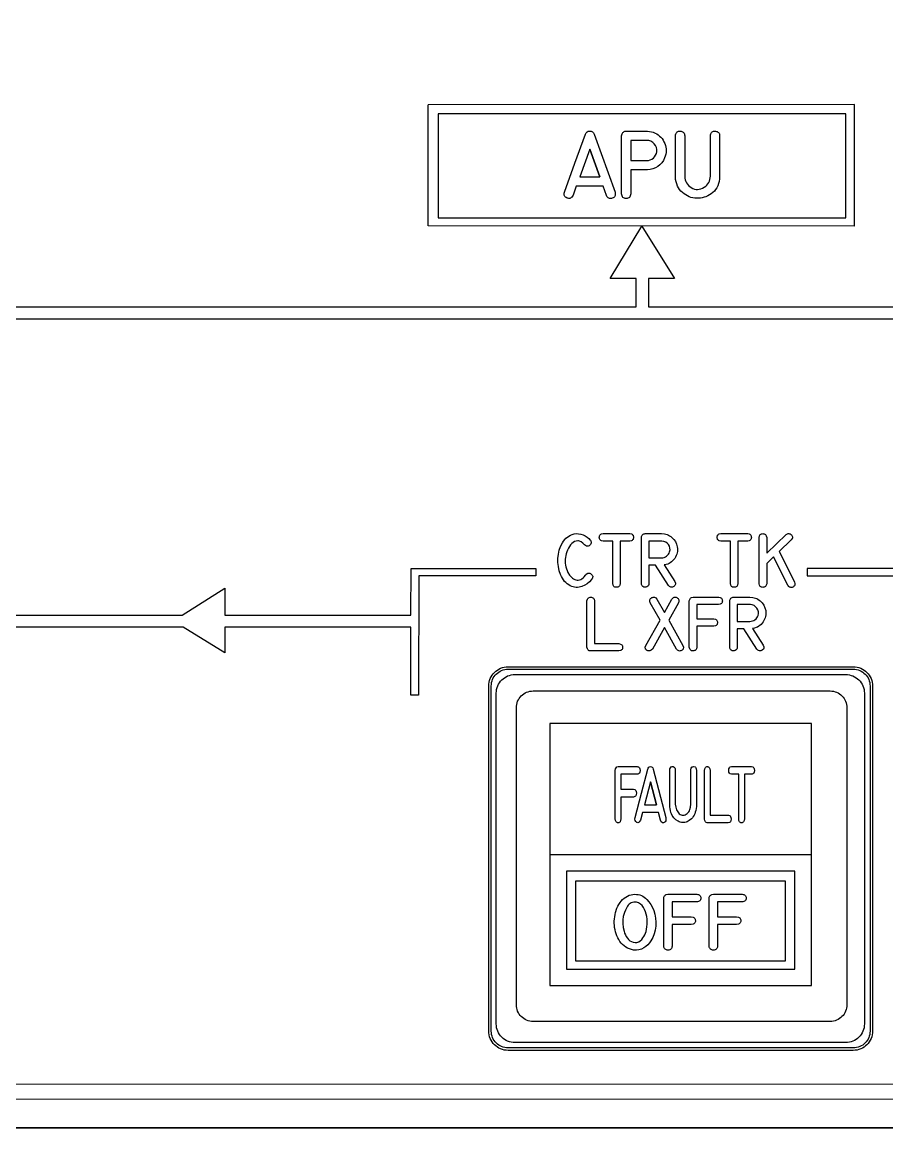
# Model space of a CAD drawing. Extents: x 361 to 684, y 82 to 686.
# Drawn here: x 451.6 to 504.4, y 438.9 to 506.5 of the extents above; entities that cross this region are included whole.
import ezdxf

# ---------------------------------------------------------------- set-up
doc = ezdxf.new("R2010")
doc.units = 0
for name, color, linetype in [('_BACKPANEL', 5, 'CONTINUOUS'), ('_ENGRAVING', 105, 'CONTINUOUS'), ('_LABELS', 30, 'CONTINUOUS'), ('_TOPLAYER', 1, 'CONTINUOUS')]:
    doc.layers.add(name, color=color, linetype=linetype)

msp = doc.modelspace()

# ---------------------------------------------------------------- linework, layer by layer
at = {"layer": '_BACKPANEL'}
for points in [[(683.84, 572.225), (683.84, 567.463), (683.84, 557.938), (683.84, 548.413), (683.84, 448.4), (683.84, 438.875), (361.5, 438.875), (361.5, 448.4), (361.5, 548.413), (361.5, 557.938), (361.5, 567.463), (361.5, 572.225)], [(481.293, 466.914), (502.388, 466.914), (502.494, 466.909), (502.596, 466.893), (502.694, 466.868), (502.789, 466.833), (502.879, 466.79), (502.963, 466.739), (503.042, 466.68), (503.115, 466.614), (503.181, 466.541), (503.241, 466.462), (503.292, 466.377), (503.335, 466.287), (503.369, 466.193), (503.395, 466.094), (503.41, 465.992), (503.415, 465.886), (503.415, 444.791), (503.41, 444.686), (503.395, 444.584), (503.369, 444.485), (503.335, 444.391), (503.292, 444.301), (503.241, 444.216), (503.181, 444.137), (503.115, 444.064), (503.042, 443.998), (502.963, 443.939), (502.879, 443.888), (502.789, 443.844), (502.694, 443.81), (502.596, 443.785), (502.494, 443.769), (502.388, 443.764), (481.293, 443.764), (481.187, 443.769), (481.085, 443.785), (480.987, 443.81), (480.892, 443.844), (480.802, 443.888), (480.718, 443.939), (480.639, 443.998), (480.566, 444.064), (480.499, 444.137), (480.44, 444.216), (480.389, 444.301), (480.346, 444.391), (480.312, 444.485), (480.286, 444.584), (480.271, 444.686), (480.265, 444.791), (480.265, 465.886), (480.271, 465.992), (480.286, 466.094), (480.312, 466.193), (480.346, 466.287), (480.389, 466.377), (480.44, 466.462), (480.499, 466.541), (480.566, 466.614), (480.639, 466.68), (480.718, 466.739), (480.802, 466.79), (480.892, 466.833), (480.987, 466.868), (481.085, 466.893), (481.187, 466.909)]]:
    msp.add_lwpolyline(points, close=True, dxfattribs=at)
at = {"layer": '_ENGRAVING'}
for points in [[(502.463, 494.001), (502.463, 501.423), (476.415, 501.421)], [(502.463, 494.001), (476.415, 494.008), (476.415, 501.421)], [(423.994, 489.055), (489.116, 489.055), (489.116, 490.789), (487.522, 490.789), (489.468, 493.988), (491.472, 490.789), (489.865, 490.789), (489.865, 489.055), (510.137, 489.055)], [(510.137, 488.305), (423.994, 488.305)], [(451.21, 470.223), (461.374, 470.223), (463.992, 471.863), (463.992, 470.223), (475.359, 470.223), (475.362, 473.069), (475.362, 473.07), (482.987, 473.07), (482.987, 472.622), (475.844, 472.622), (475.833, 472.622), (475.825, 465.329), (475.353, 465.329), (475.357, 469.473), (463.992, 469.473), (463.992, 467.913), (461.427, 469.473), (451.21, 469.473)], [(677.57, 441.546), (367.111, 441.532), (367.02, 441.522), (366.936, 441.496), (366.86, 441.454), (366.794, 441.399), (366.739, 441.332), (366.698, 441.256), (366.672, 441.171), (366.663, 441.08), (366.672, 440.99), (366.699, 440.905), (366.74, 440.829), (366.795, 440.762), (366.862, 440.708), (366.938, 440.666), (367.022, 440.64), (367.113, 440.631), (677.57, 440.646)]]:
    msp.add_lwpolyline(points, dxfattribs=at)
for points in [[(477.03, 494.508), (501.941, 494.508), (501.941, 500.858), (477.03, 500.858)], [(484.734, 496.073), (485.376, 497.846), (486.021, 499.619), (486.062, 499.699), (486.119, 499.757), (486.193, 499.792), (486.283, 499.804), (486.373, 499.793), (486.447, 499.759), (486.506, 499.701), (486.548, 499.619), (487.832, 496.063), (487.843, 495.995), (487.844, 495.933), (487.836, 495.878), (487.819, 495.829), (487.793, 495.787), (487.758, 495.75), (487.713, 495.72), (487.66, 495.697), (487.603, 495.681), (487.55, 495.676), (487.5, 495.682), (487.454, 495.698), (487.411, 495.724), (487.371, 495.761), (487.334, 495.808), (487.301, 495.866), (487.095, 496.441), (485.462, 496.441), (485.261, 495.88), (485.227, 495.822), (485.19, 495.774), (485.15, 495.737), (485.106, 495.711), (485.059, 495.696), (485.008, 495.691), (484.954, 495.697), (484.896, 495.714), (484.842, 495.738), (484.798, 495.769), (484.763, 495.805), (484.738, 495.847), (484.722, 495.895), (484.716, 495.948), (484.72, 496.008)], [(489.768, 499.804), (489.806, 499.804), (489.932, 499.79), (490.053, 499.766), (490.168, 499.732), (490.279, 499.687), (490.379, 499.635), (490.471, 499.574), (490.556, 499.506), (490.633, 499.429), (490.703, 499.345), (490.765, 499.253), (490.819, 499.153), (490.866, 499.046), (490.904, 498.934), (490.931, 498.824), (490.946, 498.714), (490.951, 498.605), (490.945, 498.496), (490.929, 498.388), (490.901, 498.281), (490.862, 498.175), (490.783, 498.016), (490.686, 497.875), (490.572, 497.753), (490.441, 497.649), (490.297, 497.564), (490.143, 497.501), (489.98, 497.458), (489.806, 497.436), (489.768, 497.434), (488.794, 497.434), (488.794, 495.968), (488.782, 495.902), (488.763, 495.844), (488.737, 495.795), (488.705, 495.755), (488.666, 495.724), (488.621, 495.702), (488.568, 495.689), (488.51, 495.684), (488.451, 495.689), (488.399, 495.702), (488.353, 495.724), (488.315, 495.755), (488.283, 495.795), (488.257, 495.844), (488.239, 495.902), (488.227, 495.968), (488.227, 499.522), (488.238, 499.581), (488.255, 499.634), (488.278, 499.679), (488.308, 499.717), (488.344, 499.749), (488.387, 499.774), (488.436, 499.793), (488.492, 499.804), (488.51, 499.804)], [(494.221, 497.042), (494.221, 497.002), (494.213, 496.881), (494.187, 496.732), (494.15, 496.594), (494.103, 496.465), (494.045, 496.347), (493.977, 496.238), (493.898, 496.14), (493.809, 496.051), (493.71, 495.973), (493.604, 495.905), (493.497, 495.846), (493.388, 495.797), (493.277, 495.758), (493.164, 495.729), (493.05, 495.709), (492.934, 495.7), (492.816, 495.7), (492.699, 495.709), (492.584, 495.728), (492.471, 495.757), (492.361, 495.796), (492.254, 495.844), (492.149, 495.902), (492.047, 495.969), (491.947, 496.047), (491.855, 496.133), (491.773, 496.229), (491.703, 496.335), (491.643, 496.449), (491.596, 496.573), (491.559, 496.707), (491.534, 496.85), (491.519, 497.002), (491.519, 497.042), (491.519, 499.522), (491.525, 499.58), (491.542, 499.631), (491.568, 499.68), (491.598, 499.721), (491.632, 499.753), (491.67, 499.778), (491.711, 499.795), (491.757, 499.804), (491.807, 499.805), (491.861, 499.798), (491.914, 499.784), (491.959, 499.764), (491.997, 499.738), (492.029, 499.707), (492.053, 499.67), (492.071, 499.626), (492.081, 499.577), (492.085, 499.522), (492.085, 497.042), (492.098, 496.93), (492.121, 496.825), (492.156, 496.728), (492.201, 496.638), (492.257, 496.555), (492.324, 496.48), (492.402, 496.411), (492.49, 496.35), (492.585, 496.3), (492.681, 496.266), (492.778, 496.246), (492.876, 496.241), (492.975, 496.251), (493.076, 496.276), (493.178, 496.316), (493.281, 496.37), (493.368, 496.43), (493.443, 496.497), (493.505, 496.573), (493.555, 496.656), (493.594, 496.746), (493.624, 496.84), (493.645, 496.939), (493.658, 497.042), (493.658, 499.522), (493.662, 499.577), (493.677, 499.634), (493.698, 499.683), (493.726, 499.724), (493.76, 499.756), (493.802, 499.78), (493.849, 499.795), (493.903, 499.802), (493.964, 499.8), (494.024, 499.79), (494.077, 499.774), (494.121, 499.75), (494.157, 499.719), (494.185, 499.68), (494.205, 499.635), (494.217, 499.582), (494.221, 499.522)], [(489.768, 499.237), (488.794, 499.237), (488.794, 498.004), (489.768, 498.004), (489.879, 498.013), (489.983, 498.042), (490.081, 498.09), (490.172, 498.157), (490.25, 498.238), (490.311, 498.329), (490.353, 498.429), (490.377, 498.539), (490.381, 498.673), (490.358, 498.8), (490.307, 498.917), (490.229, 499.027), (490.131, 499.119), (490.022, 499.184), (489.901, 499.224)], [(486.89, 497.006), (486.281, 498.696), (485.668, 497.006)], [(486.281, 498.696), (486.89, 497.006)], [(486.417, 472.432), (486.402, 472.411), (486.394, 472.4), (486.388, 472.391), (486.268, 472.253), (486.131, 472.137), (485.977, 472.042), (485.806, 471.969), (485.716, 471.942), (485.627, 471.924), (485.538, 471.916), (485.449, 471.917), (485.36, 471.927), (485.272, 471.947), (485.184, 471.976), (485.097, 472.014), (484.999, 472.069), (484.907, 472.132), (484.823, 472.203), (484.745, 472.284), (484.674, 472.373), (484.609, 472.471), (484.552, 472.578), (484.501, 472.693), (484.419, 472.935), (484.365, 473.181), (484.338, 473.433), (484.338, 473.689), (484.365, 473.942), (484.42, 474.184), (484.502, 474.416), (484.613, 474.637), (484.678, 474.74), (484.751, 474.833), (484.83, 474.916), (484.917, 474.989), (485.01, 475.052), (485.111, 475.104), (485.219, 475.146), (485.333, 475.179), (485.469, 475.199), (485.604, 475.197), (485.74, 475.173), (485.875, 475.127), (486.004, 475.064), (486.121, 474.989), (486.226, 474.903), (486.318, 474.806), (486.326, 474.794), (486.356, 474.745), (486.371, 474.694), (486.371, 474.64), (486.357, 474.584), (486.331, 474.532), (486.295, 474.491), (486.25, 474.46), (486.197, 474.44), (486.136, 474.433), (486.077, 474.443), (486.021, 474.47), (485.967, 474.514), (485.86, 474.623), (485.754, 474.699), (485.651, 474.743), (485.6, 474.753), (485.55, 474.754), (485.452, 474.741), (485.36, 474.709), (485.273, 474.659), (485.191, 474.591), (485.115, 474.509), (485.046, 474.416), (484.983, 474.312), (484.927, 474.197), (484.88, 474.079), (484.842, 473.964), (484.815, 473.854), (484.798, 473.747), (484.787, 473.63), (484.785, 473.513), (484.79, 473.395), (484.803, 473.277), (484.826, 473.161), (484.857, 473.048), (484.899, 472.938), (484.95, 472.833), (485.053, 472.667), (485.11, 472.597), (485.169, 472.536), (485.232, 472.483), (485.298, 472.438), (485.367, 472.403), (485.439, 472.375), (485.513, 472.36), (485.586, 472.358), (485.658, 472.371), (485.731, 472.399), (485.803, 472.441), (485.874, 472.498), (485.945, 472.569), (486.016, 472.655), (486.046, 472.696), (486.123, 472.761), (486.163, 472.779), (486.203, 472.788), (486.243, 472.788), (486.284, 472.778), (486.325, 472.759), (486.367, 472.731), (486.434, 472.663), (486.454, 472.627), (486.464, 472.59), (486.466, 472.552), (486.459, 472.513), (486.442, 472.473)], [(487.688, 472.144), (487.688, 474.748), (487.094, 474.748), (486.995, 474.769), (486.957, 474.788), (486.925, 474.813), (486.9, 474.844), (486.883, 474.881), (486.872, 474.924), (486.869, 474.973), (486.873, 475.022), (486.883, 475.065), (486.901, 475.102), (486.926, 475.133), (486.957, 475.159), (486.996, 475.178), (487.094, 475.2), (488.736, 475.2), (488.834, 475.179), (488.872, 475.159), (488.904, 475.134), (488.928, 475.103), (488.946, 475.065), (488.956, 475.022), (488.96, 474.973), (488.957, 474.924), (488.946, 474.881), (488.929, 474.843), (488.905, 474.812), (488.873, 474.787), (488.834, 474.768), (488.736, 474.748), (488.144, 474.748), (488.144, 472.144), (488.115, 472.045), (488.093, 472.006), (488.066, 471.974), (488.034, 471.95), (487.996, 471.932), (487.953, 471.922), (487.906, 471.92), (487.858, 471.924), (487.816, 471.935), (487.781, 471.953), (487.75, 471.977), (487.726, 472.009), (487.708, 472.047)], [(491.486, 472.267), (491.521, 472.18), (491.526, 472.14), (491.523, 472.101), (491.511, 472.064), (491.492, 472.028), (491.427, 471.963), (491.387, 471.94), (491.344, 471.926), (491.298, 471.922), (491.249, 471.926), (491.202, 471.939), (491.161, 471.96), (491.128, 471.989), (491.101, 472.025), (490.303, 473.273), (489.899, 473.273), (489.899, 472.145), (489.891, 472.081), (489.867, 472.026), (489.827, 471.98), (489.771, 471.944), (489.708, 471.923), (489.647, 471.919), (489.589, 471.934), (489.532, 471.968), (489.493, 472.003), (489.465, 472.045), (489.448, 472.092), (489.443, 472.145), (489.443, 474.975), (489.447, 475.02), (489.459, 475.061), (489.48, 475.099), (489.508, 475.134), (489.543, 475.163), (489.581, 475.183), (489.623, 475.195), (489.669, 475.2), (490.674, 475.2), (490.849, 475.185), (490.932, 475.167), (491.012, 475.143), (491.089, 475.11), (491.163, 475.071), (491.235, 475.025), (491.303, 474.971), (491.424, 474.85), (491.519, 474.713), (491.589, 474.56), (491.634, 474.392), (491.647, 474.299), (491.65, 474.207), (491.644, 474.117), (491.628, 474.028), (491.603, 473.941), (491.569, 473.855), (491.526, 473.771), (491.474, 473.689), (491.414, 473.611), (491.35, 473.541), (491.281, 473.479), (491.207, 473.425), (491.129, 473.38), (491.046, 473.342), (490.958, 473.312), (490.866, 473.291), (490.835, 473.286)], [(494.887, 472.144), (494.887, 474.748), (494.293, 474.748), (494.194, 474.769), (494.155, 474.788), (494.123, 474.813), (494.099, 474.844), (494.081, 474.881), (494.071, 474.924), (494.067, 474.973), (494.071, 475.022), (494.082, 475.065), (494.1, 475.102), (494.124, 475.133), (494.156, 475.159), (494.195, 475.178), (494.293, 475.2), (495.935, 475.2), (496.032, 475.179), (496.071, 475.159), (496.102, 475.134), (496.127, 475.103), (496.144, 475.065), (496.155, 475.022), (496.159, 474.973), (496.155, 474.924), (496.145, 474.881), (496.128, 474.843), (496.103, 474.812), (496.072, 474.787), (496.033, 474.768), (495.935, 474.748), (495.343, 474.748), (495.343, 472.144), (495.314, 472.045), (495.292, 472.006), (495.265, 471.974), (495.232, 471.95), (495.195, 471.932), (495.152, 471.922), (495.104, 471.92), (495.057, 471.924), (495.015, 471.935), (494.979, 471.953), (494.949, 471.977), (494.925, 472.009), (494.906, 472.047)], [(498.285, 475.139), (498.374, 475.188), (498.417, 475.199), (498.459, 475.201), (498.499, 475.195), (498.538, 475.18), (498.575, 475.156), (498.612, 475.124), (498.643, 475.086), (498.664, 475.048), (498.677, 475.01), (498.681, 474.972), (498.675, 474.932), (498.66, 474.893), (498.603, 474.812), (497.855, 474.099), (498.804, 472.245), (498.822, 472.141), (498.82, 472.095), (498.81, 472.054), (498.792, 472.018), (498.766, 471.985), (498.732, 471.958), (498.691, 471.934), (498.647, 471.917), (498.604, 471.909), (498.564, 471.909), (498.527, 471.918), (498.491, 471.936), (498.457, 471.963), (498.396, 472.041), (497.51, 473.773), (497.098, 473.379), (497.098, 472.141), (497.069, 472.042), (497.048, 472.003), (497.02, 471.972), (496.988, 471.948), (496.951, 471.93), (496.908, 471.92), (496.86, 471.917), (496.812, 471.921), (496.77, 471.932), (496.734, 471.95), (496.704, 471.974), (496.68, 472.006), (496.661, 472.044), (496.642, 472.141), (496.642, 474.972), (496.661, 475.07), (496.68, 475.108), (496.704, 475.14), (496.734, 475.165), (496.77, 475.183), (496.812, 475.194), (496.86, 475.199), (496.908, 475.196), (496.951, 475.186), (496.988, 475.169), (497.02, 475.144), (497.048, 475.112), (497.069, 475.073), (497.098, 474.972), (497.098, 474.006)], [(490.674, 473.723), (490.755, 473.729), (490.832, 473.748), (490.907, 473.779), (490.979, 473.822), (491.043, 473.876), (491.096, 473.937), (491.137, 474.005), (491.167, 474.082), (491.191, 474.202), (491.188, 474.317), (491.156, 474.425), (491.097, 474.528), (491.018, 474.616), (490.924, 474.682), (490.817, 474.726), (490.696, 474.748), (489.899, 474.748), (489.899, 473.723)], [(499.576, 472.615), (544.34, 472.615), (544.34, 473.063), (499.576, 473.063)], [(486.341, 468.028), (486.252, 468.046), (486.215, 468.065), (486.184, 468.09), (486.158, 468.121), (486.137, 468.158), (486.111, 468.251), (486.111, 471.087), (486.139, 471.188), (486.16, 471.227), (486.187, 471.259), (486.219, 471.284), (486.257, 471.301), (486.3, 471.311), (486.347, 471.314), (486.395, 471.309), (486.437, 471.298), (486.473, 471.28), (486.504, 471.255), (486.528, 471.223), (486.547, 471.185), (486.568, 471.087), (486.568, 468.475), (488.063, 468.477), (488.164, 468.453), (488.203, 468.432), (488.235, 468.406), (488.26, 468.375), (488.277, 468.338), (488.288, 468.295), (488.291, 468.247), (488.287, 468.198), (488.276, 468.156), (488.257, 468.12), (488.232, 468.09), (488.2, 468.065), (488.161, 468.047), (488.062, 468.028)], [(489.707, 468.366), (490.583, 469.919), (489.986, 470.979), (489.959, 471.077), (489.958, 471.121), (489.965, 471.161), (489.98, 471.198), (490.004, 471.231), (490.035, 471.26), (490.075, 471.286), (490.118, 471.306), (490.16, 471.317), (490.201, 471.32), (490.24, 471.313), (490.278, 471.298), (490.315, 471.274), (490.386, 471.199), (490.843, 470.382), (491.303, 471.199), (491.373, 471.274), (491.41, 471.298), (491.448, 471.313), (491.487, 471.32), (491.528, 471.318), (491.569, 471.307), (491.612, 471.287), (491.652, 471.261), (491.683, 471.232), (491.706, 471.199), (491.722, 471.162), (491.729, 471.121), (491.728, 471.077), (491.703, 470.978), (491.107, 469.919), (491.982, 468.366), (492.009, 468.267), (492.01, 468.223), (492.003, 468.183), (491.987, 468.146), (491.963, 468.113), (491.931, 468.083), (491.891, 468.057), (491.847, 468.037), (491.805, 468.027), (491.764, 468.025), (491.725, 468.031), (491.688, 468.047), (491.652, 468.072), (491.585, 468.148), (490.843, 469.457), (490.109, 468.148), (490.036, 468.074), (489.998, 468.05), (489.96, 468.034), (489.92, 468.028), (489.879, 468.03), (489.837, 468.04), (489.794, 468.06), (489.754, 468.085), (489.723, 468.114), (489.7, 468.147), (489.685, 468.184), (489.678, 468.224), (489.68, 468.268)], [(492.366, 468.257), (492.366, 471.087), (492.391, 471.18), (492.412, 471.218), (492.438, 471.25), (492.469, 471.275), (492.506, 471.294), (492.596, 471.315), (494.164, 471.315), (494.262, 471.294), (494.301, 471.274), (494.333, 471.249), (494.357, 471.218), (494.375, 471.18), (494.385, 471.137), (494.389, 471.088), (494.385, 471.038), (494.375, 470.995), (494.357, 470.958), (494.332, 470.927), (494.3, 470.902), (494.26, 470.883), (494.161, 470.864), (492.821, 470.864), (492.821, 469.986), (493.866, 469.986), (493.964, 469.967), (494.002, 469.948), (494.034, 469.924), (494.059, 469.894), (494.077, 469.858), (494.088, 469.817), (494.092, 469.77), (494.09, 469.722), (494.08, 469.68), (494.062, 469.643), (494.037, 469.611), (494.005, 469.584), (493.966, 469.563), (493.866, 469.535), (492.821, 469.535), (492.821, 468.257), (492.801, 468.16), (492.782, 468.122), (492.758, 468.09), (492.727, 468.065), (492.691, 468.048), (492.649, 468.037), (492.601, 468.032), (492.553, 468.035), (492.51, 468.045), (492.473, 468.062), (492.441, 468.087), (492.414, 468.119), (492.392, 468.158)], [(496.889, 468.377), (496.924, 468.29), (496.929, 468.249), (496.926, 468.21), (496.915, 468.173), (496.895, 468.138), (496.83, 468.073), (496.79, 468.05), (496.747, 468.036), (496.701, 468.031), (496.651, 468.036), (496.604, 468.048), (496.564, 468.069), (496.53, 468.098), (496.503, 468.135), (495.704, 469.385), (495.299, 469.385), (495.299, 468.255), (495.291, 468.19), (495.267, 468.135), (495.227, 468.09), (495.171, 468.054), (495.108, 468.032), (495.047, 468.029), (494.989, 468.044), (494.932, 468.077), (494.893, 468.113), (494.865, 468.155), (494.848, 468.202), (494.843, 468.255), (494.843, 471.09), (494.847, 471.135), (494.859, 471.176), (494.879, 471.214), (494.908, 471.249), (494.943, 471.278), (494.981, 471.298), (495.023, 471.31), (495.069, 471.315), (496.075, 471.315), (496.251, 471.3), (496.334, 471.282), (496.414, 471.257), (496.492, 471.225), (496.566, 471.186), (496.637, 471.139), (496.706, 471.086), (496.827, 470.964), (496.922, 470.827), (496.993, 470.674), (497.038, 470.506), (497.05, 470.413), (497.053, 470.321), (497.047, 470.23), (497.031, 470.141), (497.007, 470.054), (496.973, 469.968), (496.929, 469.884), (496.877, 469.801), (496.817, 469.723), (496.753, 469.653), (496.684, 469.591), (496.61, 469.537), (496.531, 469.491), (496.448, 469.454), (496.361, 469.424), (496.268, 469.402), (496.237, 469.398)], [(496.075, 469.835), (496.156, 469.842), (496.234, 469.86), (496.309, 469.891), (496.381, 469.935), (496.445, 469.988), (496.498, 470.05), (496.54, 470.118), (496.57, 470.195), (496.594, 470.315), (496.59, 470.43), (496.559, 470.539), (496.5, 470.642), (496.42, 470.73), (496.327, 470.797), (496.219, 470.841), (496.098, 470.862), (495.299, 470.862), (495.299, 469.835)], [(481.303, 467.067), (502.378, 467.067), (502.5, 467.061), (502.619, 467.043), (502.733, 467.014), (502.843, 466.974), (502.947, 466.924), (503.045, 466.864), (503.136, 466.796), (503.221, 466.719), (503.298, 466.635), (503.366, 466.543), (503.426, 466.445), (503.476, 466.341), (503.515, 466.231), (503.545, 466.117), (503.563, 465.999), (503.569, 465.877), (503.569, 444.801), (503.563, 444.679), (503.545, 444.561), (503.515, 444.446), (503.476, 444.337), (503.426, 444.233), (503.366, 444.135), (503.298, 444.043), (503.221, 443.959), (503.136, 443.882), (503.045, 443.813), (502.947, 443.754), (502.843, 443.704), (502.733, 443.664), (502.619, 443.635), (502.5, 443.617), (502.378, 443.611), (481.303, 443.611), (481.181, 443.617), (481.062, 443.635), (480.948, 443.664), (480.838, 443.704), (480.734, 443.754), (480.636, 443.813), (480.545, 443.882), (480.46, 443.959), (480.383, 444.043), (480.315, 444.135), (480.255, 444.233), (480.205, 444.337), (480.166, 444.446), (480.136, 444.561), (480.118, 444.679), (480.112, 444.801), (480.112, 465.877), (480.118, 465.999), (480.136, 466.117), (480.166, 466.231), (480.205, 466.341), (480.255, 466.445), (480.315, 466.543), (480.383, 466.635), (480.46, 466.719), (480.545, 466.796), (480.636, 466.864), (480.734, 466.924), (480.838, 466.974), (480.948, 467.014), (481.062, 467.043), (481.181, 467.061)], [(481.711, 466.589), (501.927, 466.589), (502.044, 466.583), (502.157, 466.566), (502.267, 466.538), (502.372, 466.499), (502.472, 466.451), (502.566, 466.394), (502.654, 466.329), (502.735, 466.255), (502.809, 466.174), (502.874, 466.086), (502.931, 465.992), (502.979, 465.892), (503.018, 465.787), (503.046, 465.678), (503.063, 465.564), (503.069, 465.447), (503.069, 445.231), (503.063, 445.114), (503.046, 445), (503.018, 444.891), (502.979, 444.786), (502.931, 444.686), (502.874, 444.591), (502.809, 444.504), (502.735, 444.423), (502.654, 444.349), (502.566, 444.283), (502.472, 444.226), (502.372, 444.178), (502.267, 444.14), (502.157, 444.112), (502.044, 444.095), (501.927, 444.089), (481.711, 444.089), (481.594, 444.095), (481.48, 444.112), (481.37, 444.14), (481.265, 444.178), (481.166, 444.226), (481.071, 444.283), (480.984, 444.349), (480.903, 444.423), (480.829, 444.504), (480.763, 444.591), (480.706, 444.686), (480.658, 444.786), (480.62, 444.891), (480.592, 445), (480.575, 445.114), (480.569, 445.231), (480.569, 465.447), (480.575, 465.564), (480.592, 465.678), (480.62, 465.787), (480.658, 465.892), (480.706, 465.992), (480.763, 466.086), (480.829, 466.174), (480.903, 466.255), (480.984, 466.329), (481.071, 466.394), (481.166, 466.451), (481.265, 466.499), (481.37, 466.538), (481.48, 466.566), (481.594, 466.583)]]:
    msp.add_lwpolyline(points, close=True, dxfattribs=at)
at = {"layer": '_LABELS'}
for points in [[(499.844, 447.588), (499.844, 463.59), (483.844, 463.59), (483.844, 447.588)], [(487.844, 457.763), (487.844, 460.723), (487.863, 460.821), (487.898, 460.893), (487.949, 460.94), (488.016, 460.961), (489.19, 460.961), (489.229, 460.953), (489.264, 460.939), (489.292, 460.919), (489.316, 460.892), (489.348, 460.82), (489.358, 460.723), (489.348, 460.627), (489.316, 460.555), (489.292, 460.529), (489.262, 460.51), (489.227, 460.496), (489.187, 460.489), (488.185, 460.489), (488.185, 459.571), (488.967, 459.571), (489.04, 459.551), (489.069, 459.532), (489.093, 459.506), (489.125, 459.438), (489.136, 459.345), (489.127, 459.251), (489.095, 459.179), (489.071, 459.151), (489.042, 459.128), (488.967, 459.1), (488.185, 459.1), (488.185, 457.763), (488.17, 457.661), (488.138, 457.588), (488.115, 457.562), (488.088, 457.544), (488.056, 457.532), (488.02, 457.528), (487.984, 457.531), (487.952, 457.541), (487.924, 457.559), (487.9, 457.585), (487.864, 457.659)], [(489.057, 457.848), (489.446, 459.327), (489.836, 460.807), (489.861, 460.873), (489.896, 460.921), (489.94, 460.951), (489.995, 460.961), (490.049, 460.952), (490.094, 460.923), (490.129, 460.875), (490.155, 460.807), (490.932, 457.84), (490.939, 457.732), (490.924, 457.645), (490.887, 457.579), (490.86, 457.554), (490.828, 457.534), (490.793, 457.522), (490.761, 457.517), (490.731, 457.522), (490.703, 457.535), (490.653, 457.588), (490.611, 457.675), (490.486, 458.155), (489.498, 458.155), (489.376, 457.687), (489.333, 457.599), (489.309, 457.568), (489.282, 457.547), (489.254, 457.534), (489.223, 457.53), (489.19, 457.535), (489.156, 457.549), (489.096, 457.595), (489.06, 457.66), (489.047, 457.744)], [(492.805, 458.657), (492.805, 458.623), (492.8, 458.523), (492.784, 458.399), (492.762, 458.283), (492.733, 458.175), (492.699, 458.077), (492.657, 457.986), (492.61, 457.904), (492.556, 457.83), (492.496, 457.765), (492.367, 457.659), (492.301, 457.619), (492.234, 457.586), (492.166, 457.561), (492.097, 457.545), (492.026, 457.537), (491.955, 457.537), (491.884, 457.545), (491.814, 457.561), (491.746, 457.585), (491.68, 457.617), (491.552, 457.706), (491.429, 457.826), (491.373, 457.899), (491.324, 457.979), (491.281, 458.067), (491.246, 458.162), (491.217, 458.266), (491.195, 458.377), (491.179, 458.496), (491.171, 458.623), (491.171, 458.657), (491.171, 460.726), (491.184, 460.817), (491.218, 460.891), (491.261, 460.94), (491.315, 460.961), (491.377, 460.956), (491.436, 460.928), (491.479, 460.88), (491.504, 460.813), (491.513, 460.726), (491.513, 458.657), (491.535, 458.476), (491.556, 458.395), (491.583, 458.32), (491.617, 458.251), (491.657, 458.188), (491.704, 458.131), (491.758, 458.08), (491.815, 458.038), (491.873, 458.009), (491.932, 457.992), (491.991, 457.988), (492.051, 457.997), (492.112, 458.017), (492.174, 458.051), (492.236, 458.097), (492.289, 458.146), (492.334, 458.202), (492.372, 458.265), (492.402, 458.335), (492.444, 458.488), (492.464, 458.657), (492.464, 460.726), (492.467, 460.771), (492.489, 460.86), (492.526, 460.921), (492.551, 460.941), (492.58, 460.953), (492.65, 460.958), (492.718, 460.936), (492.744, 460.916), (492.766, 460.89), (492.795, 460.82), (492.805, 460.726)], [(493.466, 457.523), (493.399, 457.542), (493.348, 457.588), (493.313, 457.659), (493.294, 457.756), (493.294, 460.723), (493.314, 460.828), (493.351, 460.903), (493.375, 460.929), (493.403, 460.947), (493.435, 460.957), (493.471, 460.96), (493.506, 460.955), (493.538, 460.944), (493.565, 460.925), (493.588, 460.899), (493.62, 460.825), (493.636, 460.723), (493.636, 457.991), (494.755, 457.992), (494.83, 457.967), (494.859, 457.946), (494.883, 457.919), (494.915, 457.847), (494.925, 457.752), (494.914, 457.657), (494.881, 457.587), (494.857, 457.562), (494.828, 457.543), (494.753, 457.523)], [(495.391, 457.759), (495.391, 460.488), (494.946, 460.488), (494.871, 460.509), (494.842, 460.53), (494.818, 460.556), (494.787, 460.627), (494.776, 460.723), (494.787, 460.82), (494.819, 460.891), (494.843, 460.918), (494.872, 460.939), (494.946, 460.961), (496.176, 460.961), (496.249, 460.939), (496.278, 460.919), (496.302, 460.892), (496.333, 460.82), (496.344, 460.723), (496.334, 460.627), (496.302, 460.555), (496.279, 460.529), (496.25, 460.509), (496.216, 460.495), (496.176, 460.488), (495.732, 460.488), (495.732, 457.759), (495.711, 457.655), (495.674, 457.581), (495.65, 457.556), (495.621, 457.538), (495.589, 457.527), (495.554, 457.524), (495.518, 457.529), (495.487, 457.54), (495.46, 457.559), (495.437, 457.585), (495.405, 457.658)], [(490.362, 458.627), (489.993, 460.036), (489.622, 458.627)], [(489.993, 460.036), (490.362, 458.627)], [(484.871, 454.571), (484.871, 454.429), (484.871, 448.571), (498.817, 448.571), (498.817, 454.571)], [(485.442, 453.973), (498.228, 453.973), (498.228, 449.071), (485.442, 449.071)], [(490.194, 452.172), (490.265, 451.939), (490.309, 451.701), (490.328, 451.459), (490.32, 451.213), (490.287, 450.97), (490.226, 450.738), (490.138, 450.516), (490.024, 450.306), (489.936, 450.183), (489.833, 450.069), (489.716, 449.966), (489.584, 449.872), (489.44, 449.797), (489.29, 449.751), (489.132, 449.734), (488.967, 449.747), (488.834, 449.774), (488.709, 449.813), (488.591, 449.862), (488.482, 449.923), (488.381, 449.994), (488.288, 450.076), (488.203, 450.17), (488.126, 450.274), (488.057, 450.385), (487.996, 450.499), (487.942, 450.617), (487.896, 450.737), (487.858, 450.861), (487.828, 450.988), (487.806, 451.118), (487.791, 451.251), (487.785, 451.385), (487.785, 451.518), (487.794, 451.65), (487.81, 451.782), (487.833, 451.912), (487.864, 452.042), (487.949, 452.299), (488.003, 452.422), (488.064, 452.537), (488.133, 452.643), (488.209, 452.74), (488.293, 452.828), (488.384, 452.908), (488.482, 452.979), (488.588, 453.041), (488.696, 453.091), (488.807, 453.126), (488.92, 453.148), (489.036, 453.155), (489.145, 453.15), (489.249, 453.135), (489.348, 453.111), (489.441, 453.077), (489.53, 453.034), (489.613, 452.981), (489.692, 452.918), (489.765, 452.845), (489.898, 452.687), (490.014, 452.522), (490.113, 452.351)], [(490.807, 449.975), (490.807, 452.918), (490.818, 452.97), (490.836, 453.015), (490.859, 453.054), (490.888, 453.087), (490.923, 453.114), (490.964, 453.134), (491.065, 453.155), (492.82, 453.155), (492.879, 453.147), (492.93, 453.133), (492.973, 453.113), (493.009, 453.087), (493.036, 453.054), (493.056, 453.015), (493.068, 452.97), (493.072, 452.919), (493.068, 452.868), (493.056, 452.823), (493.036, 452.784), (493.008, 452.752), (492.972, 452.726), (492.928, 452.706), (492.876, 452.693), (492.816, 452.686), (491.317, 452.686), (491.317, 451.774), (492.486, 451.774), (492.596, 451.753), (492.639, 451.734), (492.675, 451.709), (492.702, 451.678), (492.723, 451.641), (492.735, 451.597), (492.74, 451.548), (492.737, 451.499), (492.725, 451.455), (492.706, 451.416), (492.678, 451.383), (492.642, 451.355), (492.598, 451.333), (492.486, 451.305), (491.317, 451.305), (491.317, 449.975), (491.309, 449.921), (491.295, 449.874), (491.274, 449.834), (491.246, 449.802), (491.212, 449.776), (491.172, 449.758), (491.125, 449.746), (491.071, 449.742), (491.017, 449.745), (490.969, 449.755), (490.927, 449.773), (490.891, 449.798), (490.861, 449.831), (490.837, 449.872), (490.819, 449.92)], [(493.579, 449.975), (493.579, 452.918), (493.59, 452.97), (493.607, 453.015), (493.631, 453.054), (493.66, 453.087), (493.695, 453.114), (493.736, 453.134), (493.837, 453.155), (495.591, 453.155), (495.651, 453.147), (495.702, 453.133), (495.745, 453.113), (495.78, 453.087), (495.808, 453.054), (495.828, 453.015), (495.84, 452.97), (495.843, 452.919), (495.839, 452.868), (495.827, 452.823), (495.808, 452.784), (495.78, 452.752), (495.744, 452.726), (495.7, 452.706), (495.648, 452.693), (495.588, 452.686), (494.089, 452.686), (494.089, 451.774), (495.258, 451.774), (495.368, 451.753), (495.411, 451.734), (495.446, 451.709), (495.474, 451.678), (495.494, 451.641), (495.507, 451.597), (495.512, 451.548), (495.509, 451.499), (495.497, 451.455), (495.478, 451.416), (495.45, 451.383), (495.414, 451.355), (495.37, 451.333), (495.258, 451.305), (494.089, 451.305), (494.089, 449.975), (494.081, 449.921), (494.066, 449.874), (494.046, 449.834), (494.018, 449.802), (493.984, 449.776), (493.944, 449.758), (493.897, 449.746), (493.843, 449.742), (493.789, 449.745), (493.741, 449.755), (493.699, 449.773), (493.663, 449.798), (493.633, 449.831), (493.609, 449.872), (493.591, 449.92)], [(489.051, 452.681), (488.97, 452.676), (488.894, 452.66), (488.823, 452.635), (488.758, 452.598), (488.697, 452.552), (488.641, 452.495), (488.591, 452.428), (488.546, 452.351), (488.468, 452.192), (488.406, 452.045), (488.36, 451.91), (488.329, 451.787), (488.305, 451.599), (488.304, 451.375), (488.327, 451.134), (488.38, 450.897), (488.417, 450.782), (488.464, 450.673), (488.518, 450.569), (488.581, 450.472), (488.653, 450.385), (488.736, 450.314), (488.829, 450.259), (488.933, 450.22), (489.055, 450.199), (489.113, 450.199), (489.169, 450.207), (489.223, 450.222), (489.274, 450.245), (489.371, 450.313), (489.457, 450.397), (489.532, 450.484), (489.596, 450.574), (489.649, 450.666), (489.693, 450.769), (489.73, 450.888), (489.759, 451.021), (489.78, 451.17), (489.792, 451.326), (489.794, 451.481), (489.784, 451.637), (489.764, 451.793), (489.732, 451.944), (489.688, 452.088), (489.631, 452.225), (489.562, 452.353), (489.479, 452.467), (489.38, 452.557), (489.265, 452.626), (489.134, 452.671)]]:
    msp.add_lwpolyline(points, close=True, dxfattribs=at)
msp.add_lwpolyline([(483.837, 455.589), (499.837, 455.589)], dxfattribs=at)
at = {"layer": '_TOPLAYER'}
msp.add_lwpolyline([(482.823, 465.582), (500.973, 465.582), (501.078, 465.577), (501.18, 465.562), (501.278, 465.536), (501.372, 465.502), (501.462, 465.459), (501.547, 465.408), (501.625, 465.349), (501.698, 465.283), (501.764, 465.21), (501.823, 465.131), (501.874, 465.047), (501.918, 464.957), (501.952, 464.863), (501.977, 464.764), (501.993, 464.662), (501.998, 464.557), (501.998, 446.408), (501.993, 446.303), (501.977, 446.201), (501.952, 446.102), (501.918, 446.008), (501.874, 445.918), (501.823, 445.834), (501.764, 445.755), (501.698, 445.682), (501.625, 445.616), (501.547, 445.557), (501.462, 445.506), (501.372, 445.463), (501.278, 445.428), (501.18, 445.403), (501.078, 445.388), (500.973, 445.382), (482.823, 445.382), (482.718, 445.388), (482.616, 445.403), (482.518, 445.428), (482.423, 445.463), (482.334, 445.506), (482.249, 445.557), (482.17, 445.616), (482.097, 445.682), (482.031, 445.755), (481.972, 445.834), (481.921, 445.918), (481.878, 446.008), (481.844, 446.102), (481.819, 446.201), (481.803, 446.303), (481.798, 446.408), (481.798, 464.557), (481.803, 464.662), (481.819, 464.764), (481.844, 464.863), (481.878, 464.957), (481.921, 465.047), (481.972, 465.131), (482.031, 465.21), (482.097, 465.283), (482.17, 465.349), (482.249, 465.408), (482.334, 465.459), (482.423, 465.502), (482.518, 465.536), (482.616, 465.562), (482.718, 465.577)], close=True, dxfattribs=at)
msp.add_lwpolyline([(363.811, 438.875), (455.882, 438.875), (503.71, 438.875), (595.78, 438.875)], dxfattribs=at)

doc.saveas('drawing.dxf')
